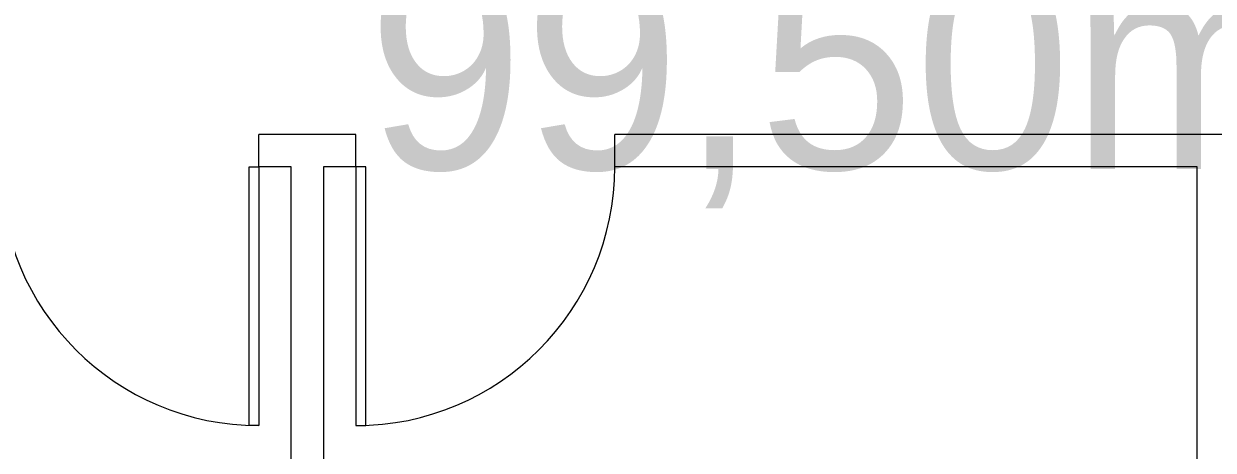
# Model space of a CAD drawing. Header units: metres. Extents: x 2999 to 3109, y 1752 to 1796.
# Drawn here: x 3009.53 to 3013.207, y 1762.247 to 1763.565 of the extents above; entities that cross this region are included whole.
import ezdxf

# ---------------------------------------------------------------- set-up
doc = ezdxf.new("R2010")
doc.units = ezdxf.units.M
doc.layers.add('PAREDES', color=7, linetype='Continuous')
doc.styles.add('PADRAO MK', font='')
doc.styles.get('PADRAO MK').set_extended_font_data('AvantGarde Bk BT')

msp = doc.modelspace()

# ---------------------------------------------------------------- linework, layer by layer
at = {"layer": 'PAREDES', "color": 253, "lineweight": 0}
for p, q in [((3010.5566, 1763.2232), (3010.2566, 1763.2232)), ((3010.2566, 1763.1232), (3010.2566, 1763.2232)), ((3010.5566, 1763.1232), (3010.5566, 1763.2232)), ((3014.9866, 1763.2232), (3011.3566, 1763.2232)), ((3011.3566, 1763.1232), (3011.3566, 1763.2232)), ((3010.2266, 1762.3232), (3010.2266, 1763.1232)), ((3010.2266, 1763.1232), (3010.2566, 1763.1232)), ((3010.3566, 1763.1232), (3010.2566, 1763.1232)), ((3010.2566, 1763.1232), (3010.2566, 1762.3232)), ((3010.3566, 1759.7136), (3010.3566, 1763.1232)), ((3010.4566, 1763.1232), (3010.4566, 1759.7136)), ((3010.5566, 1763.1232), (3010.4566, 1763.1232)), ((3010.5566, 1763.1232), (3010.5566, 1762.3232)), ((3010.5866, 1763.1232), (3010.5566, 1763.1232)), ((3010.5866, 1762.3232), (3010.5866, 1763.1232)), ((3013.1566, 1763.1232), (3011.3566, 1763.1232)), ((3013.1566, 1759.7136), (3013.1566, 1763.1232)), ((3010.2566, 1762.3232), (3010.2266, 1762.3232)), ((3010.5566, 1762.3232), (3010.5866, 1762.3232))]:
    msp.add_line(p, q, dxfattribs=at)
for centre, start, end in [((3010.2566, 1763.1232), 180, 270), ((3010.5566, 1763.1232), 270, 0)]:
    msp.add_arc(centre, 0.8, start, end, dxfattribs=at)

# ---------------------------------------------------------------- texts
at = {"layer": 'PAREDES', "color": 253, "lineweight": 0, "style": 'PADRAO MK'}
msp.add_text('99,50m²', height=0.65, dxfattribs=at).set_placement((3010.5921, 1763.1161))

doc.saveas('drawing.dxf')
